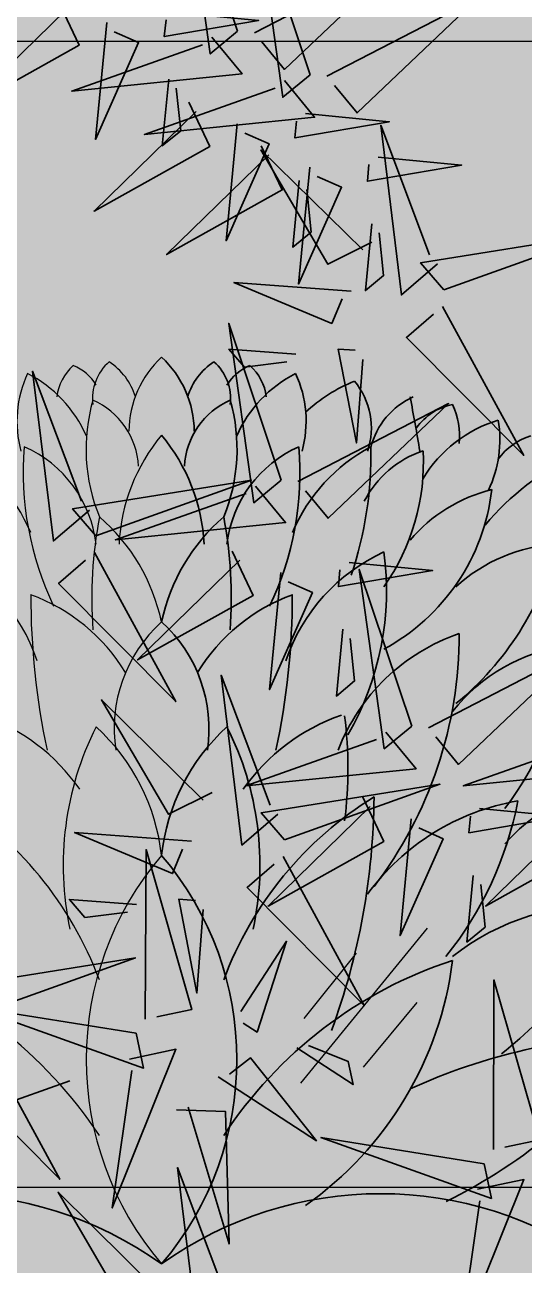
# Model space of a CAD drawing. Header units: millimetres. Extents: x -3567 to 83618, y -21481 to 19784.
# Drawn here: x 5141 to 5364, y 6581 to 7134 of the extents above; entities that cross this region are included whole.
import ezdxf
from ezdxf.enums import TextEntityAlignment as Align

# ---------------------------------------------------------------- set-up
doc = ezdxf.new("R2010")
doc.units = ezdxf.units.MM
doc.header["$LTSCALE"] = 150
doc.linetypes.add('ACAD_ISO10W100', pattern=[18, 12, -3, 0, -3])
for name, color, linetype in [('ad-Furniture', 8, 'Continuous'), ('ad-Glass Sectionline', 140, 'Continuous'), ('ad-Section Line', 2, 'Continuous')]:
    doc.layers.add(name, color=color, linetype=linetype)
doc.layers.add('ad-Landscape', color=7, linetype='Continuous', true_color=0x007f00)
doc.layers.add('ad-Landscape 2', color=7, linetype='Continuous', lineweight=35, true_color=0x264c00)
doc.styles.add('ARIAL', font='arial.ttf')

# ---------------------------------------------------------------- blocks, each defined once
blk = doc.blocks.new('enuklfk')
at = {"layer": 'ad-Section Line', "linetype": 'ACAD_ISO10W100', "ltscale": 0.5}
blk.add_line((-3847.77, 0), (829.32, 0), dxfattribs=at)
at = {"layer": 'ad-Section Line', "linetype": 'Continuous', "style": 'ARIAL', "width": 0.8}
blk.add_attdef('SECTION-LETTER', text='', height=80, rotation=2340, dxfattribs=at).set_placement((916.85, 0), align=Align.MIDDLE)
blk = doc.blocks.new('zw$4759')
at = {"layer": 'ad-Section Line', "xscale": 4.313292429215451, "yscale": 4.313292429215451, "zscale": 4.313292429215451, "rotation": 180}
blk.add_blockref('enuklfk', (953.45, -7004.27), dxfattribs=at)
blk = doc.blocks.new('bamboo')
at = {"layer": 'ad-Landscape 2'}
blk.add_line((390, 162.3), (546.4, 218.1), dxfattribs=at)
for points in [[(704.4, 1206.5), (655.1, 1354.1), (678.6, 1185.2), (704.4, 1206.5)], [(772.7, 1165.6), (723.3, 1313.2), (746.9, 1144.3), (772.7, 1165.6)], [(720.2, 1205), (862.1, 1278.5), (748.6, 1170.5), (727.3, 1196.4)], [(535.5, 1235), (555.3, 1193.4), (446.4, 1132.5), (542.6, 1226.4)], [(788.4, 1164.1), (930.3, 1237.6), (816.9, 1129.6), (795.5, 1155.5)], [(645.6, 1224.3), (724.2, 1216.7), (635.4, 1201.5), (637, 1217.2)], [(581.2, 1214.7), (570.7, 1104.6), (611.1, 1195.9), (588.3, 1206.1)], [(680.1, 1200.9), (708.6, 1166.4), (548.3, 1150.2), (671.5, 1193.8)], [(748.4, 1160), (776.8, 1125.5), (616.6, 1109.3), (739.8, 1152.9)], [(639.6, 1161.5), (633.5, 1098.6), (650.8, 1112.8), (646.7, 1152.8)], [(658.4, 1139.6), (678.2, 1098), (569.2, 1037.1), (665.5, 1130.9)], [(768.4, 1128.9), (847.1, 1121.3), (758.3, 1106.1), (759.8, 1121.8)], [(704, 1119.3), (693.5, 1009.2), (734, 1100.5), (711.2, 1110.6)], [(892.5, 987.3), (858.6, 958.2), (839.1, 1118), (885.2, 995.8)], [(726.6, 1098.6), (746.5, 1057), (637.5, 996.2), (733.8, 1090)], [(830.7, 1007.8), (789.5, 987.1), (726.4, 1094.8), (822.2, 1000.5)], [(836.7, 1088), (915.3, 1080.4), (826.6, 1065.2), (828.1, 1080.9)], [(772.3, 1078.4), (761.8, 968.3), (802.3, 1059.6), (779.4, 1069.7)], [(762.4, 1066), (756.4, 1003.1), (773.6, 1017.3), (769.5, 1057.4)], [(830.7, 1025.1), (824.7, 962.2), (841.9, 976.4), (837.8, 1016.5)], [(898.5, 963.1), (1045.1, 1015.5), (876.7, 988.5), (898.5, 963.1)], [(811.3, 961.7), (701, 970), (793.1, 931.4), (802.8, 954.4)], [(897.3, 947.3), (973.8, 807), (863.4, 918.2), (888.9, 940.1)], [(745.4, 783.8), (696, 931.4), (719.6, 762.5), (745.4, 783.8)], [(759.2, 902.3), (696.2, 907), (710.8, 890.1), (750.8, 895)], [(822.2, 897.5), (816.2, 818.8), (799.2, 907.2), (815, 906)], [(564.8, 755.5), (530.9, 726.4), (511.4, 886.2), (557.5, 764)], [(761.1, 782.3), (903, 855.8), (789.6, 747.8), (768.2, 773.7)], [(570.9, 731.3), (717.4, 783.7), (549, 756.7), (570.9, 731.3)], [(721.1, 778.2), (749.5, 743.7), (589.3, 727.5), (712.5, 771.1)], [(569.7, 715.5), (646.1, 575.2), (535.8, 686.4), (561.2, 708.3)], [(699.3, 716.8), (719.2, 675.2), (610.2, 614.4), (706.4, 708.2)], [(809.4, 706.2), (888, 698.6), (799.3, 683.4), (800.8, 699.1)], [(745, 696.6), (734.5, 586.5), (774.9, 677.8), (752.1, 687.9)], [(868.3, 552), (818.9, 699.6), (842.4, 530.7), (868.3, 552)], [(803.4, 643.3), (797.4, 580.4), (814.6, 594.6), (810.5, 634.7)], [(884, 550.5), (1025.9, 624), (912.4, 516), (891.1, 541.8)], [(742.3, 469.2), (708.4, 440), (688.9, 599.9), (735, 477.6)], [(680.5, 489.6), (639.3, 469), (576.2, 576.7), (672, 482.3)], [(843.9, 546.4), (872.4, 511.9), (712.1, 495.7), (835.3, 539.3)], [(1048.7, 546.4), (1077.2, 511.9), (916.9, 495.7), (1040.1, 539.3)], [(748.4, 444.9), (894.9, 497.3), (726.5, 470.3), (748.4, 444.9)], [(822.2, 485), (842, 443.4), (733.1, 382.6), (829.3, 476.4)], [(1027, 485), (1046.8, 443.4), (937.9, 382.6), (1034.1, 476.4)], [(932.3, 474.4), (1010.9, 466.8), (922.2, 451.6), (923.7, 467.3)], [(867.9, 464.7), (857.4, 354.7), (897.8, 446), (875, 456.1)], [(661.1, 443.6), (550.9, 451.8), (643, 413.2), (652.6, 436.3)], [(617.5, 275.9), (618.2, 435.7), (661.3, 285.1), (628.5, 278.2)], [(747.2, 429.2), (823.6, 288.8), (713.3, 400), (738.7, 421.9)], [(926.3, 411.5), (920.3, 348.6), (937.5, 362.8), (933.4, 402.9)], [(609.1, 384.1), (546.1, 388.8), (560.6, 371.9), (600.6, 376.8)], [(672.1, 379.4), (666.1, 300.6), (649, 389), (664.8, 387.8)], [(707.3, 283.4), (750.5, 349.5), (722.8, 263.8), (709.6, 272.4)], [(461.7, 281.3), (608.2, 333.7), (439.8, 306.7), (461.7, 281.3)], [(945.2, 153.2), (945.8, 313), (988.9, 162.4), (956.1, 155.5)], [(608.9, 262.7), (455.2, 287.4), (615.8, 229.9), (608.9, 262.7)], [(460.4, 265.6), (536.9, 125.2), (426.5, 236.4), (452, 258.3)], [(602.5, 238.5), (646.3, 247.7), (586.3, 98.2), (604.8, 227.6)], [(760.2, 248.9), (813.2, 214.4), (808.6, 236.2), (771.2, 251.2)], [(686, 221.8), (778.6, 161.5), (716.5, 239.7), (696.9, 224.1)], [(646.8, 190.8), (692.9, 189.1), (696.3, 64.3), (657.8, 193.1)], [(936.5, 139.9), (782.9, 164.7), (943.4, 107.2), (936.5, 139.9)], [(701.3, 5.5), (667.4, -23.6), (647.9, 136.3), (694, 14)], [(930.2, 115.8), (973.9, 125), (914, -24.5), (932.5, 104.9)], [(639.5, 26), (598.3, 5.3), (535.3, 113), (631, 18.7)]]:
    blk.add_lwpolyline(points, dxfattribs=at)
blk = doc.blocks.new('A$C7DA81DBD')
at = {"layer": 'ad-Landscape'}
for centre, radius, start, end in [((0.3234, 3.905), 0.4767, 132.73866, 179.56243), ((-0.2663, 4.0457), 0.2252, 130.84427, 173.75905), ((-0.4908, 4.0166), 0.2139, 30.41563, 68.82996), ((-0.0961, 4.0625), 0.2274, 130.93347, 187.27283), ((-0.4137, 3.9807), 0.3046, 17.09734, 56.39496), ((-0.1425, 3.9552), 0.5349, 155.19049, 195.20682), ((-0.9056, 3.6412), 0.6057, 24.0272, 62.73054), ((0.4847, 3.8253), 0.8385, 164.13269, 202.27743), ((-0.4664, 3.7254), 0.3595, 3.05127, 66.29439), ((0.6722, 3.3341), 0.8727, 140.39412, 176.99618), ((-1.3701, 3.1096), 0.824, 23.21959, 61.77969), ((0.8101, 3.7172), 1.4584, 175.33806, 205.55583), ((-0.8731, 3.3135), 0.5704, 6.67232, 66.26868), ((1.7398, 3.1245), 2.0667, 169.32144, 184.04788), ((-0.8762, 2.8295), 0.8955, 11.96194, 49.21126), ((-1.4049, 2.5545), 0.8684, 18.68778, 65.28391), ((2.889, 3.1417), 3.5018, 179.98243, 192.00519), ((-0.9142, 2.3228), 0.8735, 31.40487, 69.8192), ((0.4533, 2.5144), 0.6755, 132.16499, 188.60831), ((-1.1439, 1.6998), 0.9279, 34.91657, 71.05051), ((0.9729, 1.8753), 1.4339, 153.15977, 192.1138), ((-0.9472, 1.8177), 0.9527, 6.22136, 47.73687), ((-1.8918, 0.7397), 1.7085, 20.47463, 58.37181), ((1.1235, 0.9635), 1.4762, 139.56784, 220.43216), ((-2.0051, -0.5207), 2.0521, 33.36445, 71.77879)]:
    blk.add_arc(centre, radius, start, end, dxfattribs=at)
at = {"layer": 'ad-Landscape 2'}
for centre, radius, start, end in [((-0.3234, 3.905), 0.4767, 0.43757, 47.26134), ((0.4137, 3.9807), 0.3046, 123.60504, 162.90266), ((0.0961, 4.0625), 0.2274, 352.72717, 49.06653), ((0.4908, 4.0166), 0.2139, 111.17004, 149.58437), ((0.2663, 4.0457), 0.2252, 6.24095, 49.15573), ((0.9056, 3.6412), 0.6057, 117.26946, 155.9728), ((0.1425, 3.9552), 0.5349, 344.79318, 24.80951), ((1.1804, 3.4536), 0.743, 111.85939, 132.96772), ((0.6413, 3.9243), 0.3417, 341.32537, 39.82068), ((1.3268, 3.7443), 0.3576, 114.32176, 165.62043), ((-5.8663, 2.673), 7.168, 9.16665, 11.24033), ((0.4664, 3.7254), 0.3595, 113.70561, 176.94873), ((-0.4847, 3.8253), 0.8385, 337.72257, 15.86731), ((1.4147, 3.7701), 0.2686, 101.04015, 144.95778), ((1.0529, 3.8878), 0.3429, 353.89465, 25.17772), ((1.7595, 3.3631), 0.6247, 106.91169, 148.74233), ((1.0337, 3.8696), 0.5516, 334.54713, 9.51441), ((-0.6722, 3.3341), 0.8727, 3.00382, 39.60588), ((1.8213, 3.5993), 0.3023, 107.3992, 143.67876), ((0.8731, 3.3135), 0.5704, 113.73132, 173.32768), ((-0.8101, 3.7172), 1.4584, 334.44417, 4.66194), ((1.3701, 3.1096), 0.824, 118.22031, 156.78041), ((-0.7845, 3.7974), 1.7654, 341.38853, 1.24523), ((1.383, 3.3555), 0.488, 108.81739, 152.56245), ((0.2113, 3.764), 1.0157, 324.84978, 3.01888), ((2.4444, 2.7002), 1.2047, 114.47438, 140.38238), ((0.5792, 3.7449), 0.9742, 298.34437, 353.53312), ((1.7238, 2.9221), 0.7346, 103.90804, 139.61338), ((0.8762, 2.8295), 0.8955, 130.78874, 168.03806), ((-1.7398, 3.1245), 2.0667, 355.95212, 10.67856), ((0.4879, 3.7225), 1.408, 309.24822, 345.91322), ((1.8961, 2.6169), 0.7641, 93.18845, 132.61455), ((1.4049, 2.5545), 0.8684, 114.71609, 161.31222), ((-0.2948, 3.161), 1.349, 329.98702, 7.7695), ((0.9142, 2.3228), 0.8735, 110.1808, 148.59513), ((-2.889, 3.1417), 3.5018, 347.99481, 0.01757), ((-0.4533, 2.5144), 0.6755, 351.39169, 47.83501), ((1.6974, 2.079), 0.9321, 108.99145, 158.98533), ((-0.5421, 2.9513), 1.9362, 322.58851, 0.26845), ((2.0257, 2.069), 0.8461, 98.57089, 141.50718), ((0.4415, 3.0214), 1.4626, 322.92796, 355.46028), ((1.1439, 1.6998), 0.9279, 108.94949, 145.08343), ((-1.1102, 2.3286), 1.9834, 352.86966, 7.13034), ((0.9472, 1.8177), 0.9527, 132.26313, 173.77864), ((-0.9729, 1.8753), 1.4339, 347.8862, 26.84023), ((2.3006, 1.3581), 0.9275, 90.17163, 138.26071), ((1.8918, 0.7397), 1.7085, 121.62819, 159.52537), ((-2.2619, 2.2221), 3.2578, 339.85746, 359.51365), ((1.856, 1.0904), 1.1017, 99.73184, 143.96094), ((0.0127, 2.4992), 1.6882, 321.43671, 348.97151), ((-1.1235, 0.9635), 1.4762, 319.56784, 40.43216), ((2.0528, 0.5755), 1.111, 86.04844, 128.35019), ((0.5036, 2.3877), 1.7715, 307.95541, 336.59015), ((2.0051, -0.5207), 2.0521, 108.22121, 146.63555), ((-0.278, 1.6321), 1.6541, 305.14588, 352.92903), ((2.3551, -1.8074), 2.8907, 91.74206, 114.32586), ((0.1824, 2.6175), 2.5892, 296.37959, 323.62907), ((-1.0264, -1.4309), 1.7659, 54.46623, 125.53377), ((1.0264, -1.4309), 1.7659, 54.46623, 125.53377)]:
    blk.add_arc(centre, radius, start, end, dxfattribs=at)
blk = doc.blocks.new('zw$EEF9')
at = {"layer": 'ad-Glass Sectionline'}
for points in [[(-28.16, -34.56), (28.16, 34.56)], [(-26.78, -5.81), (-3.4, 23.35)], [(-0.28, -27.4), (23.56, 1.39)]]:
    blk.add_lwpolyline(points, dxfattribs=at)
blk = doc.blocks.new('$ZCDB_AUDIT_GENERATED_1E8537')
at = {"layer": 'ad-Glass Sectionline', "transparency": 33554585}
blk.add_lwpolyline([(1186.67, -1058.33), (2178.33, -1058.33), (2178.33, -1921.67), (1186.67, -1921.67)], close=True, dxfattribs=at)
blk.add_blockref('zw$EEF9', (1682.37, -1488.26))
blk = doc.blocks.new('$ZCDB_AUDIT_GENERATED_1E8529')
at = {"true_color": 0x7f5f3f, "transparency": 33554610}
h = blk.add_hatch(dxfattribs=at)
h.set_pattern_fill('DOTS', color=37, scale=20, angle=360)
h.set_pattern_definition([(360, (-800139.518, 271344.397), (15.875, 31.75), [0, -31.75])])
h.paths.add_polyline_path([(450, -2530), (2915, -2530), (2915, -450), (450, -450)])
blk.add_blockref('$ZCDB_AUDIT_GENERATED_1E8537', (0, 0))
at = {"xscale": 95.10164028446887, "yscale": 95.10164028446887, "zscale": 95.10164028446887}
blk.add_blockref('A$C7DA81DBD', (1592.07, -1603.96), dxfattribs=at)
at = {"layer": 'ad-Landscape', "linetype": 'Continuous', "xscale": 0.473259546584505, "yscale": 0.473259546584505, "zscale": 0.473259546584505}
blk.add_blockref('bamboo', (1292.6, -1624.94), dxfattribs=at)
blk = doc.blocks.new('zw$2927')
at = {"layer": 'ad-Furniture', "rotation": 359.9999999999996}
blk.add_blockref('$ZCDB_AUDIT_GENERATED_1E8529', (-8510, -5435), dxfattribs=at)
blk = doc.blocks.new('1625_East Villa')
at = {"layer": 'ad-Furniture', "rotation": 360}
blk.add_blockref('zw$2927', (12120, 13620), dxfattribs=at)

msp = doc.modelspace()

# ---------------------------------------------------------------- block references
msp.add_blockref('1625_East Villa', (0, 0))

# ---------------------------------------------------------------- next in the draw order: block references
msp.add_blockref('zw$4759', (0, 13620))

doc.saveas('drawing.dxf')
